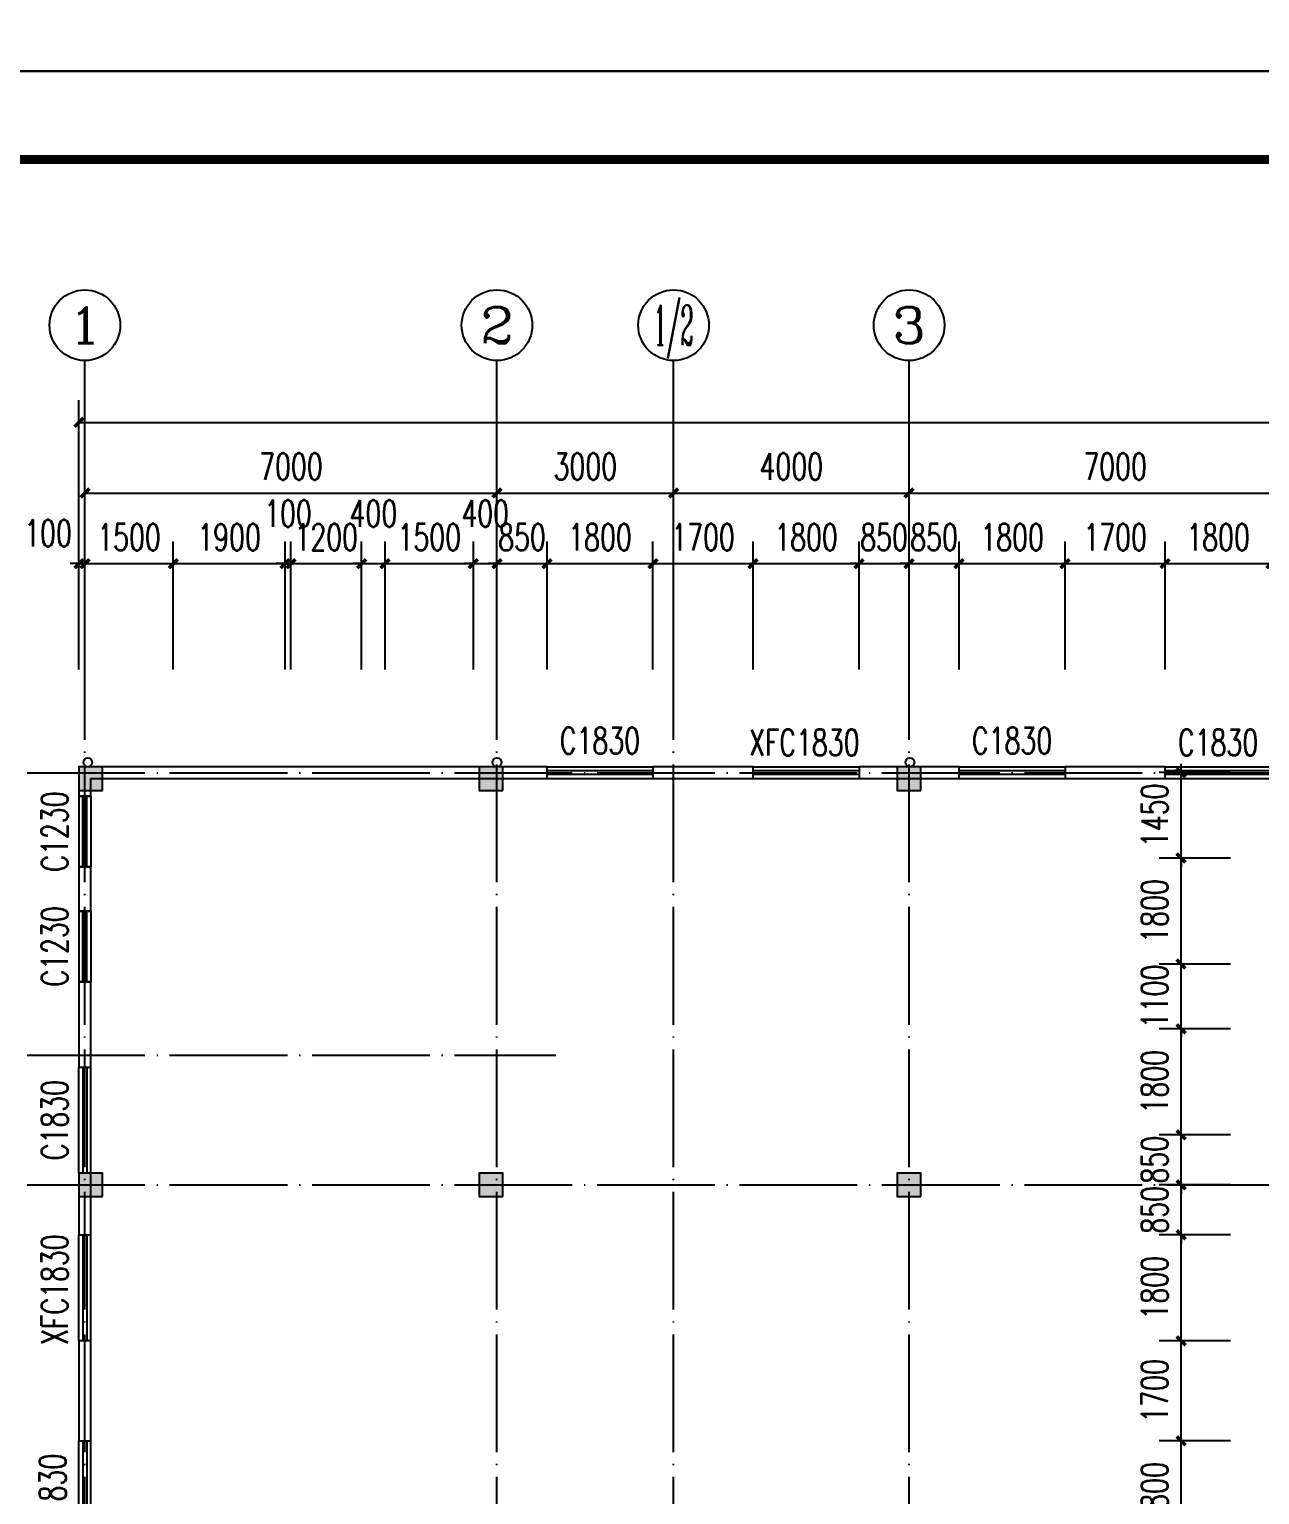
# Model space of a CAD drawing. Extents: x -4747 to 1060961, y -766984 to 396631.
# Drawn here: x 477601 to 498501, y -104692 to -79802 of the extents above; entities that cross this region are included whole.
import ezdxf
from ezdxf.enums import TextEntityAlignment as Align

# ---------------------------------------------------------------- set-up
doc = ezdxf.new("R2010")
doc.units = 0
doc.header["$LTSCALE"] = 1000
doc.header["$MEASUREMENT"] = 0
doc.linetypes.add('DOTE', pattern=[2.42, 2, -0.2, 0.02, -0.2])
doc.layers.get('0').update_dxf_attribs({"linetype": 'CONTINUOUS'})
doc.layers.get('DEFPOINTS').update_dxf_attribs({"linetype": 'CONTINUOUS'})
for name, color, linetype in [('AXIS', 3, 'CONTINUOUS'), ('AXIS_TEXT', 7, 'CONTINUOUS'), ('DOTE', 1, 'DOTE'), ('PUB_DIM', 3, 'CONTINUOUS'), ('PUB_TITLE', 4, 'CONTINUOUS'), ('WALL', 6, 'CONTINUOUS'), ('WINDOW', 4, 'CONTINUOUS'), ('WINDOW_TEXT', 7, 'CONTINUOUS'), ('柱', 2, 'CONTINUOUS'), ('雨水管', 2, 'CONTINUOUS')]:
    doc.layers.add(name, color=color, linetype=linetype)
doc.styles.add('_TCH_AXIS', font='COMPLEX', dxfattribs={"bigfont": 'GBCBIG'})
doc.styles.add('_TCH_WINDOW', font='SIMPLEX', dxfattribs={"height": 3.5, "bigfont": 'GBCBIG'})
doc.styles.add('COMPLEX', font='complex_.ttf')
doc.styles.add('DIM_FONT', font='SIMPLEX', dxfattribs={"width": 0.7, "bigfont": 'GBCBIG'})
doc.dimstyles.new('DIMN150', dxfattribs={"dimscale": 1.5, "dimtxt": 300, "dimasz": 100, "dimexe": 250, "dimexo": 300, "dimgap": 150, "dimtad": 1, "dimdec": 0, "dimzin": 0, "dimtxsty": 'DIM_FONT', "dimblk": 'ARCHTICK', "dimcen": 0.09, "dimclrt": 7, "dimazin": 3, "dimtfac": 1, "dimtdec": 0, "dimtix": 1, "dimtmove": 0, "dimatfit": 3, "dimtolj": 1, "dimtzin": 0})

# ---------------------------------------------------------------- blocks, each defined once
blk = doc.blocks.new('A$C4F142EB0')
at = {"layer": '柱'}
h = blk.add_hatch(color=256, dxfattribs=at)
h.paths.add_polyline_path([(21200, 41800), (21200, 42200), (20800, 42200), (20800, 41800)])
h.paths.add_polyline_path([(14300, 41800), (14300, 42200), (13900, 42200), (13900, 41800)])
h.paths.add_polyline_path([(7200, 41800), (7200, 42200), (6800, 42200), (6800, 41800)])
h.paths.add_polyline_path([(400, 41800), (400, 42200), (0, 42200), (0, 41800)])
h.paths.add_polyline_path([(21200, 34900), (21200, 35300), (20800, 35300), (20800, 34900)])
h.paths.add_polyline_path([(14300, 34900), (14300, 35300), (13900, 35300), (13900, 34900)])
h.paths.add_polyline_path([(7200, 34900), (7200, 35300), (6800, 35300), (6800, 34900)])
h.paths.add_polyline_path([(400, 34900), (400, 35300), (0, 35300), (0, 34900)])
h.paths.add_polyline_path([(21200, 27900), (21200, 28300), (20800, 28300), (20800, 27900)])
h.paths.add_polyline_path([(14300, 27900), (14300, 28300), (13900, 28300), (13900, 27900)])
h.paths.add_polyline_path([(7200, 27900), (7200, 28300), (6800, 28300), (6800, 27900)])
h.paths.add_polyline_path([(400, 27900), (400, 28300), (0, 28300), (0, 27900)])
h.paths.add_polyline_path([(21200, 20900), (21200, 21300), (20800, 21300), (20800, 20900)])
h.paths.add_polyline_path([(14300, 20900), (14300, 21300), (13900, 21300), (13900, 20900)])
h.paths.add_polyline_path([(7200, 20800), (7200, 21200), (6800, 21200), (6800, 20800)])
h.paths.add_polyline_path([(400, 20800), (400, 21200), (0, 21200), (0, 20800)])
h.paths.add_polyline_path([(7200, 18000), (7200, 18400), (6800, 18400), (6800, 18000)])
h.paths.add_polyline_path([(400, 18000), (400, 18400), (0, 18400), (0, 18000)])
h.paths.add_polyline_path([(21200, 13900), (21200, 14300), (20800, 14300), (20800, 13900)])
h.paths.add_polyline_path([(14300, 13900), (14300, 14300), (13900, 14300), (13900, 13900)])
h.paths.add_polyline_path([(7200, 13800), (7200, 14200), (6800, 14200), (6800, 13800)])
h.paths.add_polyline_path([(400, 13900), (400, 14300), (0, 14300), (0, 13900)])
h.paths.add_polyline_path([(35200, 6800), (35200, 7200), (34800, 7200), (34800, 6800)])
h.paths.add_polyline_path([(28300, 6800), (28300, 7200), (27900, 7200), (27900, 6800)])
h.paths.add_polyline_path([(21200, 6900), (21200, 7300), (20800, 7300), (20800, 6900)])
h.paths.add_polyline_path([(14300, 6900), (14300, 7300), (13900, 7300), (13900, 6900)])
h.paths.add_polyline_path([(7200, 6900), (7200, 7300), (6800, 7300), (6800, 6900)])
h.paths.add_polyline_path([(400, 6900), (400, 7300), (0, 7300), (0, 6900)])
h.paths.add_polyline_path([(35200, 0), (35200, 400), (34800, 400), (34800, 0)])
h.paths.add_polyline_path([(28300, 0), (28300, 400), (27900, 400), (27900, 0)])
h.paths.add_polyline_path([(21200, 0), (21200, 400), (20800, 400), (20800, 0)])
h.paths.add_polyline_path([(14300, 0), (14300, 400), (13900, 400), (13900, 0)])
h.paths.add_polyline_path([(7200, 0), (7200, 400), (6800, 400), (6800, 0)])
h.paths.add_polyline_path([(400, 0), (400, 400), (0, 400), (0, 0)])
for points in [[(400, 41800), (400, 42200), (0, 42200), (0, 41800)], [(7200, 41800), (7200, 42200), (6800, 42200), (6800, 41800)], [(14300, 41800), (14300, 42200), (13900, 42200), (13900, 41800)], [(400, 34900), (400, 35300), (0, 35300), (0, 34900)], [(7200, 34900), (7200, 35300), (6800, 35300), (6800, 34900)], [(14300, 34900), (14300, 35300), (13900, 35300), (13900, 34900)]]:
    blk.add_lwpolyline(points, close=True, dxfattribs=at)
blk = doc.blocks.new('_ARCHTICK')
at = {"color": 0, "linetype": 'BYBLOCK', "const_width": 0.4}
blk.add_lwpolyline([(-0.5, -0.5), (0.5, 0.5)], dxfattribs=at)
blk = doc.blocks.new('*D866')
at = {"layer": 'DEFPOINTS', "color": 0}
for p in [(497166, -103778), (498456, -103778), (498456, -105578)]:
    blk.add_point(p, dxfattribs=at)
at = {"layer": 'PUB_DIM', "color": 0}
for p, q in [((498006, -103778), (496791, -103778)), ((497166, -105578), (497166, -103778)), ((498006, -105578), (496791, -105578))]:
    blk.add_line(p, q, dxfattribs=at)
at = {"layer": 'PUB_DIM', "color": 0, "xscale": 150, "yscale": 150, "zscale": 150}
for p, rotation in [((497166, -103778), 90), ((497166, -105578), 270)]:
    blk.add_blockref('_ARCHTICK', p, dxfattribs=dict(at, rotation=rotation))
at = {"layer": 'PUB_DIM', "color": 7, "insert": (496716, -104678), "char_height": 450, "attachment_point": 5, "rotation": 90, "style": 'DIM_FONT'}
blk.add_mtext('\\A1;1800', dxfattribs=at)
blk = doc.blocks.new('*D867')
at = {"layer": 'DEFPOINTS', "color": 0}
for p in [(497166, -102078), (498456, -102078), (498456, -103778)]:
    blk.add_point(p, dxfattribs=at)
at = {"layer": 'PUB_DIM', "color": 0}
for p, q in [((498006, -102078), (496791, -102078)), ((497166, -103778), (497166, -102078)), ((498006, -103778), (496791, -103778))]:
    blk.add_line(p, q, dxfattribs=at)
at = {"layer": 'PUB_DIM', "color": 0, "xscale": 150, "yscale": 150, "zscale": 150}
for p, rotation in [((497166, -102078), 90), ((497166, -103778), 270)]:
    blk.add_blockref('_ARCHTICK', p, dxfattribs=dict(at, rotation=rotation))
at = {"layer": 'PUB_DIM', "color": 7, "insert": (496716, -102928), "char_height": 450, "attachment_point": 5, "rotation": 90, "style": 'DIM_FONT'}
blk.add_mtext('\\A1;1700', dxfattribs=at)
blk = doc.blocks.new('*D868')
at = {"layer": 'DEFPOINTS', "color": 0}
for p in [(497166, -100278), (498456, -100278), (498456, -102078)]:
    blk.add_point(p, dxfattribs=at)
at = {"layer": 'PUB_DIM', "color": 0}
for p, q in [((498006, -100278), (496791, -100278)), ((497166, -102078), (497166, -100278)), ((498006, -102078), (496791, -102078))]:
    blk.add_line(p, q, dxfattribs=at)
at = {"layer": 'PUB_DIM', "color": 0, "xscale": 150, "yscale": 150, "zscale": 150}
for p, rotation in [((497166, -100278), 90), ((497166, -102078), 270)]:
    blk.add_blockref('_ARCHTICK', p, dxfattribs=dict(at, rotation=rotation))
at = {"layer": 'PUB_DIM', "color": 7, "insert": (496716, -101178), "char_height": 450, "attachment_point": 5, "rotation": 90, "style": 'DIM_FONT'}
blk.add_mtext('\\A1;1800', dxfattribs=at)
blk = doc.blocks.new('*D869')
at = {"layer": 'DEFPOINTS', "color": 0}
for p in [(497166, -99428), (498456, -99428), (498456, -100278)]:
    blk.add_point(p, dxfattribs=at)
at = {"layer": 'PUB_DIM', "color": 0}
for p, q in [((497166, -99428), (497166, -99278)), ((498006, -99428), (496791, -99428)), ((497166, -100278), (497166, -99428)), ((498006, -100278), (496791, -100278)), ((497166, -100278), (497166, -100428))]:
    blk.add_line(p, q, dxfattribs=at)
at = {"layer": 'PUB_DIM', "color": 0, "xscale": 150, "yscale": 150, "zscale": 150}
for p, rotation in [((497166, -99428), 270), ((497166, -100278), 90)]:
    blk.add_blockref('_ARCHTICK', p, dxfattribs=dict(at, rotation=rotation))
at = {"layer": 'PUB_DIM', "color": 7, "insert": (496716, -99853), "char_height": 450, "attachment_point": 5, "rotation": 90, "style": 'DIM_FONT'}
blk.add_mtext('\\A1;850', dxfattribs=at)
blk = doc.blocks.new('*D870')
at = {"layer": 'DEFPOINTS', "color": 0}
for p in [(497166, -98578), (498456, -98578), (498456, -99428)]:
    blk.add_point(p, dxfattribs=at)
at = {"layer": 'PUB_DIM', "color": 0}
for p, q in [((497166, -98578), (497166, -98428)), ((498006, -98578), (496791, -98578)), ((497166, -99428), (497166, -98578)), ((498006, -99428), (496791, -99428)), ((497166, -99428), (497166, -99578))]:
    blk.add_line(p, q, dxfattribs=at)
at = {"layer": 'PUB_DIM', "color": 0, "xscale": 150, "yscale": 150, "zscale": 150}
for p, rotation in [((497166, -98578), 270), ((497166, -99428), 90)]:
    blk.add_blockref('_ARCHTICK', p, dxfattribs=dict(at, rotation=rotation))
at = {"layer": 'PUB_DIM', "color": 7, "insert": (496716, -99003), "char_height": 450, "attachment_point": 5, "rotation": 90, "style": 'DIM_FONT'}
blk.add_mtext('\\A1;850', dxfattribs=at)
blk = doc.blocks.new('*D871')
at = {"layer": 'DEFPOINTS', "color": 0}
for p in [(497166, -96778), (498456, -96778), (498456, -98578)]:
    blk.add_point(p, dxfattribs=at)
at = {"layer": 'PUB_DIM', "color": 0}
for p, q in [((498006, -96778), (496791, -96778)), ((497166, -98578), (497166, -96778)), ((498006, -98578), (496791, -98578))]:
    blk.add_line(p, q, dxfattribs=at)
at = {"layer": 'PUB_DIM', "color": 0, "xscale": 150, "yscale": 150, "zscale": 150}
for p, rotation in [((497166, -96778), 90), ((497166, -98578), 270)]:
    blk.add_blockref('_ARCHTICK', p, dxfattribs=dict(at, rotation=rotation))
at = {"layer": 'PUB_DIM', "color": 7, "insert": (496716, -97678), "char_height": 450, "attachment_point": 5, "rotation": 90, "style": 'DIM_FONT'}
blk.add_mtext('\\A1;1800', dxfattribs=at)
blk = doc.blocks.new('*D872')
at = {"layer": 'DEFPOINTS', "color": 0}
for p in [(497166, -95678), (498456, -95678), (498456, -96778)]:
    blk.add_point(p, dxfattribs=at)
at = {"layer": 'PUB_DIM', "color": 0}
for p, q in [((497166, -95678), (497166, -95528)), ((498006, -95678), (496791, -95678)), ((497166, -96778), (497166, -95678)), ((498006, -96778), (496791, -96778)), ((497166, -96778), (497166, -96928))]:
    blk.add_line(p, q, dxfattribs=at)
at = {"layer": 'PUB_DIM', "color": 0, "xscale": 150, "yscale": 150, "zscale": 150}
for p, rotation in [((497166, -95678), 270), ((497166, -96778), 90)]:
    blk.add_blockref('_ARCHTICK', p, dxfattribs=dict(at, rotation=rotation))
at = {"layer": 'PUB_DIM', "color": 7, "insert": (496716, -96228), "char_height": 450, "attachment_point": 5, "rotation": 90, "style": 'DIM_FONT'}
blk.add_mtext('\\A1;1100', dxfattribs=at)
blk = doc.blocks.new('*D873')
at = {"layer": 'DEFPOINTS', "color": 0}
for p in [(497166, -93878), (498456, -93878), (498456, -95678)]:
    blk.add_point(p, dxfattribs=at)
at = {"layer": 'PUB_DIM', "color": 0}
for p, q in [((498006, -93878), (496791, -93878)), ((497166, -95678), (497166, -93878)), ((498006, -95678), (496791, -95678))]:
    blk.add_line(p, q, dxfattribs=at)
at = {"layer": 'PUB_DIM', "color": 0, "xscale": 150, "yscale": 150, "zscale": 150}
for p, rotation in [((497166, -93878), 90), ((497166, -95678), 270)]:
    blk.add_blockref('_ARCHTICK', p, dxfattribs=dict(at, rotation=rotation))
at = {"layer": 'PUB_DIM', "color": 7, "insert": (496716, -94778), "char_height": 450, "attachment_point": 5, "rotation": 90, "style": 'DIM_FONT'}
blk.add_mtext('\\A1;1800', dxfattribs=at)
blk = doc.blocks.new('*D874')
at = {"layer": 'DEFPOINTS', "color": 0}
for p in [(497166, -92428), (498456, -92428), (498456, -93878)]:
    blk.add_point(p, dxfattribs=at)
at = {"layer": 'PUB_DIM', "color": 0}
for p, q in [((497166, -92428), (497166, -92278)), ((498006, -92428), (496791, -92428)), ((497166, -93878), (497166, -92428)), ((498006, -93878), (496791, -93878)), ((497166, -93878), (497166, -94028))]:
    blk.add_line(p, q, dxfattribs=at)
at = {"layer": 'PUB_DIM', "color": 0, "xscale": 150, "yscale": 150, "zscale": 150}
for p, rotation in [((497166, -92428), 270), ((497166, -93878), 90)]:
    blk.add_blockref('_ARCHTICK', p, dxfattribs=dict(at, rotation=rotation))
at = {"layer": 'PUB_DIM', "color": 7, "insert": (496716, -93153), "char_height": 450, "attachment_point": 5, "rotation": 90, "style": 'DIM_FONT'}
blk.add_mtext('\\A1;1450', dxfattribs=at)
blk = doc.blocks.new('*D983')
at = {"layer": 'DEFPOINTS', "color": 0}
for p in [(478545, -88878), (478445, -91128), (478545, -91128)]:
    blk.add_point(p, dxfattribs=at)
at = {"layer": 'PUB_DIM', "color": 0}
for p, q in [((478445, -90678), (478445, -88503)), ((478545, -90678), (478545, -88503)), ((478445, -88878), (478295, -88878)), ((478445, -88878), (478545, -88878)), ((478545, -88878), (478695, -88878))]:
    blk.add_line(p, q, dxfattribs=at)
at = {"layer": 'PUB_DIM', "color": 0, "xscale": 150, "yscale": 150, "zscale": 150}
blk.add_blockref('_ARCHTICK', (478445, -88878), dxfattribs=at)
at = {"layer": 'PUB_DIM', "color": 0, "xscale": 150, "yscale": 150, "zscale": 150, "rotation": 180}
blk.add_blockref('_ARCHTICK', (478545, -88878), dxfattribs=at)
at = {"layer": 'PUB_DIM', "color": 7, "insert": (477920, -88361), "char_height": 450, "attachment_point": 5, "style": 'DIM_FONT'}
blk.add_mtext('\\A1;100', dxfattribs=at)
blk = doc.blocks.new('*D984')
at = {"layer": 'DEFPOINTS', "color": 0}
for p in [(480045, -88878), (478545, -91128), (480045, -91128)]:
    blk.add_point(p, dxfattribs=at)
at = {"layer": 'PUB_DIM', "color": 0}
for p, q in [((478545, -90678), (478545, -88503)), ((480045, -90678), (480045, -88503)), ((478545, -88878), (478395, -88878)), ((478545, -88878), (480045, -88878)), ((480045, -88878), (480195, -88878))]:
    blk.add_line(p, q, dxfattribs=at)
at = {"layer": 'PUB_DIM', "color": 0, "xscale": 150, "yscale": 150, "zscale": 150}
blk.add_blockref('_ARCHTICK', (478545, -88878), dxfattribs=at)
at = {"layer": 'PUB_DIM', "color": 0, "xscale": 150, "yscale": 150, "zscale": 150, "rotation": 180}
blk.add_blockref('_ARCHTICK', (480045, -88878), dxfattribs=at)
at = {"layer": 'PUB_DIM', "color": 7, "insert": (479295, -88428), "char_height": 450, "attachment_point": 5, "style": 'DIM_FONT'}
blk.add_mtext('\\A1;1500', dxfattribs=at)
blk = doc.blocks.new('*D985')
at = {"layer": 'DEFPOINTS', "color": 0}
for p in [(481945, -88878), (480045, -91128), (481945, -91128)]:
    blk.add_point(p, dxfattribs=at)
at = {"layer": 'PUB_DIM', "color": 0}
for p, q in [((480045, -90678), (480045, -88503)), ((481945, -90678), (481945, -88503)), ((480045, -88878), (481945, -88878))]:
    blk.add_line(p, q, dxfattribs=at)
at = {"layer": 'PUB_DIM', "color": 0, "xscale": 150, "yscale": 150, "zscale": 150, "rotation": 180}
blk.add_blockref('_ARCHTICK', (480045, -88878), dxfattribs=at)
at = {"layer": 'PUB_DIM', "color": 0, "xscale": 150, "yscale": 150, "zscale": 150}
blk.add_blockref('_ARCHTICK', (481945, -88878), dxfattribs=at)
at = {"layer": 'PUB_DIM', "color": 7, "insert": (480995, -88428), "char_height": 450, "attachment_point": 5, "style": 'DIM_FONT'}
blk.add_mtext('\\A1;1900', dxfattribs=at)
blk = doc.blocks.new('*D986')
at = {"layer": 'DEFPOINTS', "color": 0}
for p in [(482045, -88878), (481945, -91128), (482045, -91128)]:
    blk.add_point(p, dxfattribs=at)
at = {"layer": 'PUB_DIM', "color": 0}
for p, q in [((481945, -90678), (481945, -88503)), ((482045, -90678), (482045, -88503)), ((481945, -88878), (481795, -88878)), ((481945, -88878), (482045, -88878)), ((482045, -88878), (482195, -88878))]:
    blk.add_line(p, q, dxfattribs=at)
at = {"layer": 'PUB_DIM', "color": 0, "xscale": 150, "yscale": 150, "zscale": 150}
blk.add_blockref('_ARCHTICK', (481945, -88878), dxfattribs=at)
at = {"layer": 'PUB_DIM', "color": 0, "xscale": 150, "yscale": 150, "zscale": 150, "rotation": 180}
blk.add_blockref('_ARCHTICK', (482045, -88878), dxfattribs=at)
at = {"layer": 'PUB_DIM', "color": 7, "insert": (481995, -88027), "char_height": 450, "attachment_point": 5, "style": 'DIM_FONT'}
blk.add_mtext('\\A1;100', dxfattribs=at)
blk = doc.blocks.new('*D987')
at = {"layer": 'DEFPOINTS', "color": 0}
for p in [(483245, -88878), (482045, -91128), (483245, -91128)]:
    blk.add_point(p, dxfattribs=at)
at = {"layer": 'PUB_DIM', "color": 0}
for p, q in [((482045, -90678), (482045, -88503)), ((483245, -90678), (483245, -88503)), ((482045, -88878), (481895, -88878)), ((482045, -88878), (483245, -88878)), ((483245, -88878), (483395, -88878))]:
    blk.add_line(p, q, dxfattribs=at)
at = {"layer": 'PUB_DIM', "color": 0, "xscale": 150, "yscale": 150, "zscale": 150}
blk.add_blockref('_ARCHTICK', (482045, -88878), dxfattribs=at)
at = {"layer": 'PUB_DIM', "color": 0, "xscale": 150, "yscale": 150, "zscale": 150, "rotation": 180}
blk.add_blockref('_ARCHTICK', (483245, -88878), dxfattribs=at)
at = {"layer": 'PUB_DIM', "color": 7, "insert": (482645, -88428), "char_height": 450, "attachment_point": 5, "style": 'DIM_FONT'}
blk.add_mtext('\\A1;1200', dxfattribs=at)
blk = doc.blocks.new('*D988')
at = {"layer": 'DEFPOINTS', "color": 0}
for p in [(483645, -88878), (483245, -91128), (483645, -91128)]:
    blk.add_point(p, dxfattribs=at)
at = {"layer": 'PUB_DIM', "color": 0}
for p, q in [((483245, -90678), (483245, -88503)), ((483645, -90678), (483645, -88503)), ((483245, -88878), (483095, -88878)), ((483245, -88878), (483645, -88878)), ((483645, -88878), (483795, -88878))]:
    blk.add_line(p, q, dxfattribs=at)
at = {"layer": 'PUB_DIM', "color": 0, "xscale": 150, "yscale": 150, "zscale": 150}
blk.add_blockref('_ARCHTICK', (483245, -88878), dxfattribs=at)
at = {"layer": 'PUB_DIM', "color": 0, "xscale": 150, "yscale": 150, "zscale": 150, "rotation": 180}
blk.add_blockref('_ARCHTICK', (483645, -88878), dxfattribs=at)
at = {"layer": 'PUB_DIM', "color": 7, "insert": (483445, -88027), "char_height": 450, "attachment_point": 5, "style": 'DIM_FONT'}
blk.add_mtext('\\A1;400', dxfattribs=at)
blk = doc.blocks.new('*D989')
at = {"layer": 'DEFPOINTS', "color": 0}
for p in [(485145, -88878), (483645, -91128), (485145, -91128)]:
    blk.add_point(p, dxfattribs=at)
at = {"layer": 'PUB_DIM', "color": 0}
for p, q in [((483645, -90678), (483645, -88503)), ((485145, -90678), (485145, -88503)), ((483645, -88878), (485145, -88878))]:
    blk.add_line(p, q, dxfattribs=at)
at = {"layer": 'PUB_DIM', "color": 0, "xscale": 150, "yscale": 150, "zscale": 150, "rotation": 180}
blk.add_blockref('_ARCHTICK', (483645, -88878), dxfattribs=at)
at = {"layer": 'PUB_DIM', "color": 0, "xscale": 150, "yscale": 150, "zscale": 150}
blk.add_blockref('_ARCHTICK', (485145, -88878), dxfattribs=at)
at = {"layer": 'PUB_DIM', "color": 7, "insert": (484395, -88428), "char_height": 450, "attachment_point": 5, "style": 'DIM_FONT'}
blk.add_mtext('\\A1;1500', dxfattribs=at)
blk = doc.blocks.new('*D990')
at = {"layer": 'DEFPOINTS', "color": 0}
for p in [(485545, -88878), (485145, -91128), (485545, -91128)]:
    blk.add_point(p, dxfattribs=at)
at = {"layer": 'PUB_DIM', "color": 0}
for p, q in [((485145, -90678), (485145, -88503)), ((485545, -90678), (485545, -88503)), ((485145, -88878), (484995, -88878)), ((485145, -88878), (485545, -88878)), ((485545, -88878), (485695, -88878))]:
    blk.add_line(p, q, dxfattribs=at)
at = {"layer": 'PUB_DIM', "color": 0, "xscale": 150, "yscale": 150, "zscale": 150}
blk.add_blockref('_ARCHTICK', (485145, -88878), dxfattribs=at)
at = {"layer": 'PUB_DIM', "color": 0, "xscale": 150, "yscale": 150, "zscale": 150, "rotation": 180}
blk.add_blockref('_ARCHTICK', (485545, -88878), dxfattribs=at)
at = {"layer": 'PUB_DIM', "color": 7, "insert": (485345, -88027), "char_height": 450, "attachment_point": 5, "style": 'DIM_FONT'}
blk.add_mtext('\\A1;400', dxfattribs=at)
blk = doc.blocks.new('*D991')
at = {"layer": 'DEFPOINTS', "color": 0}
for p in [(486395, -88878), (485545, -91128), (486395, -91128)]:
    blk.add_point(p, dxfattribs=at)
at = {"layer": 'PUB_DIM', "color": 0}
for p, q in [((485545, -90678), (485545, -88503)), ((486395, -90678), (486395, -88503)), ((485545, -88878), (485395, -88878)), ((485545, -88878), (486395, -88878)), ((486395, -88878), (486545, -88878))]:
    blk.add_line(p, q, dxfattribs=at)
at = {"layer": 'PUB_DIM', "color": 0, "xscale": 150, "yscale": 150, "zscale": 150}
blk.add_blockref('_ARCHTICK', (485545, -88878), dxfattribs=at)
at = {"layer": 'PUB_DIM', "color": 0, "xscale": 150, "yscale": 150, "zscale": 150, "rotation": 180}
blk.add_blockref('_ARCHTICK', (486395, -88878), dxfattribs=at)
at = {"layer": 'PUB_DIM', "color": 7, "insert": (485970, -88428), "char_height": 450, "attachment_point": 5, "style": 'DIM_FONT'}
blk.add_mtext('\\A1;850', dxfattribs=at)
blk = doc.blocks.new('*D992')
at = {"layer": 'DEFPOINTS', "color": 0}
for p in [(488195, -88878), (486395, -91128), (488195, -91128)]:
    blk.add_point(p, dxfattribs=at)
at = {"layer": 'PUB_DIM', "color": 0}
for p, q in [((486395, -90678), (486395, -88503)), ((488195, -90678), (488195, -88503)), ((486395, -88878), (488195, -88878))]:
    blk.add_line(p, q, dxfattribs=at)
at = {"layer": 'PUB_DIM', "color": 0, "xscale": 150, "yscale": 150, "zscale": 150, "rotation": 180}
blk.add_blockref('_ARCHTICK', (486395, -88878), dxfattribs=at)
at = {"layer": 'PUB_DIM', "color": 0, "xscale": 150, "yscale": 150, "zscale": 150}
blk.add_blockref('_ARCHTICK', (488195, -88878), dxfattribs=at)
at = {"layer": 'PUB_DIM', "color": 7, "insert": (487295, -88428), "char_height": 450, "attachment_point": 5, "style": 'DIM_FONT'}
blk.add_mtext('\\A1;1800', dxfattribs=at)
blk = doc.blocks.new('*D993')
at = {"layer": 'DEFPOINTS', "color": 0}
for p in [(489895, -88878), (488195, -91128), (489895, -91128)]:
    blk.add_point(p, dxfattribs=at)
at = {"layer": 'PUB_DIM', "color": 0}
for p, q in [((488195, -90678), (488195, -88503)), ((489895, -90678), (489895, -88503)), ((488195, -88878), (489895, -88878))]:
    blk.add_line(p, q, dxfattribs=at)
at = {"layer": 'PUB_DIM', "color": 0, "xscale": 150, "yscale": 150, "zscale": 150, "rotation": 180}
blk.add_blockref('_ARCHTICK', (488195, -88878), dxfattribs=at)
at = {"layer": 'PUB_DIM', "color": 0, "xscale": 150, "yscale": 150, "zscale": 150}
blk.add_blockref('_ARCHTICK', (489895, -88878), dxfattribs=at)
at = {"layer": 'PUB_DIM', "color": 7, "insert": (489045, -88428), "char_height": 450, "attachment_point": 5, "style": 'DIM_FONT'}
blk.add_mtext('\\A1;1700', dxfattribs=at)
blk = doc.blocks.new('*D994')
at = {"layer": 'DEFPOINTS', "color": 0}
for p in [(491695, -88878), (489895, -91128), (491695, -91128)]:
    blk.add_point(p, dxfattribs=at)
at = {"layer": 'PUB_DIM', "color": 0}
for p, q in [((489895, -90678), (489895, -88503)), ((491695, -90678), (491695, -88503)), ((489895, -88878), (491695, -88878))]:
    blk.add_line(p, q, dxfattribs=at)
at = {"layer": 'PUB_DIM', "color": 0, "xscale": 150, "yscale": 150, "zscale": 150, "rotation": 180}
blk.add_blockref('_ARCHTICK', (489895, -88878), dxfattribs=at)
at = {"layer": 'PUB_DIM', "color": 0, "xscale": 150, "yscale": 150, "zscale": 150}
blk.add_blockref('_ARCHTICK', (491695, -88878), dxfattribs=at)
at = {"layer": 'PUB_DIM', "color": 7, "insert": (490795, -88428), "char_height": 450, "attachment_point": 5, "style": 'DIM_FONT'}
blk.add_mtext('\\A1;1800', dxfattribs=at)
blk = doc.blocks.new('*D995')
at = {"layer": 'DEFPOINTS', "color": 0}
for p in [(492545, -88878), (491695, -91128), (492545, -91128)]:
    blk.add_point(p, dxfattribs=at)
at = {"layer": 'PUB_DIM', "color": 0}
for p, q in [((491695, -90678), (491695, -88503)), ((492545, -90678), (492545, -88503)), ((491695, -88878), (491545, -88878)), ((491695, -88878), (492545, -88878)), ((492545, -88878), (492695, -88878))]:
    blk.add_line(p, q, dxfattribs=at)
at = {"layer": 'PUB_DIM', "color": 0, "xscale": 150, "yscale": 150, "zscale": 150}
blk.add_blockref('_ARCHTICK', (491695, -88878), dxfattribs=at)
at = {"layer": 'PUB_DIM', "color": 0, "xscale": 150, "yscale": 150, "zscale": 150, "rotation": 180}
blk.add_blockref('_ARCHTICK', (492545, -88878), dxfattribs=at)
at = {"layer": 'PUB_DIM', "color": 7, "insert": (492120, -88428), "char_height": 450, "attachment_point": 5, "style": 'DIM_FONT'}
blk.add_mtext('\\A1;850', dxfattribs=at)
blk = doc.blocks.new('*D996')
at = {"layer": 'DEFPOINTS', "color": 0}
for p in [(493395, -88878), (492545, -91128), (493395, -91128)]:
    blk.add_point(p, dxfattribs=at)
at = {"layer": 'PUB_DIM', "color": 0}
for p, q in [((492545, -90678), (492545, -88503)), ((493395, -90678), (493395, -88503)), ((492545, -88878), (492395, -88878)), ((492545, -88878), (493395, -88878)), ((493395, -88878), (493545, -88878))]:
    blk.add_line(p, q, dxfattribs=at)
at = {"layer": 'PUB_DIM', "color": 0, "xscale": 150, "yscale": 150, "zscale": 150}
blk.add_blockref('_ARCHTICK', (492545, -88878), dxfattribs=at)
at = {"layer": 'PUB_DIM', "color": 0, "xscale": 150, "yscale": 150, "zscale": 150, "rotation": 180}
blk.add_blockref('_ARCHTICK', (493395, -88878), dxfattribs=at)
at = {"layer": 'PUB_DIM', "color": 7, "insert": (492970, -88428), "char_height": 450, "attachment_point": 5, "style": 'DIM_FONT'}
blk.add_mtext('\\A1;850', dxfattribs=at)
blk = doc.blocks.new('*D997')
at = {"layer": 'DEFPOINTS', "color": 0}
for p in [(495195, -88878), (493395, -91128), (495195, -91128)]:
    blk.add_point(p, dxfattribs=at)
at = {"layer": 'PUB_DIM', "color": 0}
for p, q in [((493395, -90678), (493395, -88503)), ((495195, -90678), (495195, -88503)), ((493395, -88878), (495195, -88878))]:
    blk.add_line(p, q, dxfattribs=at)
at = {"layer": 'PUB_DIM', "color": 0, "xscale": 150, "yscale": 150, "zscale": 150, "rotation": 180}
blk.add_blockref('_ARCHTICK', (493395, -88878), dxfattribs=at)
at = {"layer": 'PUB_DIM', "color": 0, "xscale": 150, "yscale": 150, "zscale": 150}
blk.add_blockref('_ARCHTICK', (495195, -88878), dxfattribs=at)
at = {"layer": 'PUB_DIM', "color": 7, "insert": (494295, -88428), "char_height": 450, "attachment_point": 5, "style": 'DIM_FONT'}
blk.add_mtext('\\A1;1800', dxfattribs=at)
blk = doc.blocks.new('*D998')
at = {"layer": 'DEFPOINTS', "color": 0}
for p in [(496895, -88878), (495195, -91128), (496895, -91128)]:
    blk.add_point(p, dxfattribs=at)
at = {"layer": 'PUB_DIM', "color": 0}
for p, q in [((495195, -90678), (495195, -88503)), ((496895, -90678), (496895, -88503)), ((495195, -88878), (496895, -88878))]:
    blk.add_line(p, q, dxfattribs=at)
at = {"layer": 'PUB_DIM', "color": 0, "xscale": 150, "yscale": 150, "zscale": 150, "rotation": 180}
blk.add_blockref('_ARCHTICK', (495195, -88878), dxfattribs=at)
at = {"layer": 'PUB_DIM', "color": 0, "xscale": 150, "yscale": 150, "zscale": 150}
blk.add_blockref('_ARCHTICK', (496895, -88878), dxfattribs=at)
at = {"layer": 'PUB_DIM', "color": 7, "insert": (496045, -88428), "char_height": 450, "attachment_point": 5, "style": 'DIM_FONT'}
blk.add_mtext('\\A1;1700', dxfattribs=at)
blk = doc.blocks.new('*D999')
at = {"layer": 'DEFPOINTS', "color": 0}
for p in [(498695, -88878), (496895, -91128), (498695, -91128)]:
    blk.add_point(p, dxfattribs=at)
at = {"layer": 'PUB_DIM', "color": 0}
for p, q in [((496895, -90678), (496895, -88503)), ((498695, -90678), (498695, -88503)), ((496895, -88878), (498695, -88878))]:
    blk.add_line(p, q, dxfattribs=at)
at = {"layer": 'PUB_DIM', "color": 0, "xscale": 150, "yscale": 150, "zscale": 150, "rotation": 180}
blk.add_blockref('_ARCHTICK', (496895, -88878), dxfattribs=at)
at = {"layer": 'PUB_DIM', "color": 0, "xscale": 150, "yscale": 150, "zscale": 150}
blk.add_blockref('_ARCHTICK', (498695, -88878), dxfattribs=at)
at = {"layer": 'PUB_DIM', "color": 7, "insert": (497795, -88428), "char_height": 450, "attachment_point": 5, "style": 'DIM_FONT'}
blk.add_mtext('\\A1;1800', dxfattribs=at)
blk = doc.blocks.new('*D1057')
at = {"layer": 'AXIS', "color": 0}
for p, q in [((478545, -90978), (478545, -87303)), ((485545, -90978), (485545, -87303)), ((478545, -87678), (485545, -87678))]:
    blk.add_line(p, q, dxfattribs=at)
at = {"layer": 'DEFPOINTS', "color": 0}
for p in [(485545, -87678), (478545, -91428), (485545, -91428)]:
    blk.add_point(p, dxfattribs=at)
at = {"layer": 'AXIS', "color": 0, "xscale": 150, "yscale": 150, "zscale": 150, "rotation": 180}
blk.add_blockref('_ARCHTICK', (478545, -87678), dxfattribs=at)
at = {"layer": 'AXIS', "color": 0, "xscale": 150, "yscale": 150, "zscale": 150}
blk.add_blockref('_ARCHTICK', (485545, -87678), dxfattribs=at)
at = {"layer": 'AXIS', "color": 7, "insert": (482045, -87228), "char_height": 450, "attachment_point": 5, "style": 'DIM_FONT'}
blk.add_mtext('\\A1;7000', dxfattribs=at)
blk = doc.blocks.new('*D1058')
at = {"layer": 'AXIS', "color": 0}
for p, q in [((485545, -90978), (485545, -87303)), ((488545, -90978), (488545, -87303)), ((485545, -87678), (488545, -87678))]:
    blk.add_line(p, q, dxfattribs=at)
at = {"layer": 'DEFPOINTS', "color": 0}
for p in [(488545, -87678), (485545, -91428), (488545, -91428)]:
    blk.add_point(p, dxfattribs=at)
at = {"layer": 'AXIS', "color": 0, "xscale": 150, "yscale": 150, "zscale": 150, "rotation": 180}
blk.add_blockref('_ARCHTICK', (485545, -87678), dxfattribs=at)
at = {"layer": 'AXIS', "color": 0, "xscale": 150, "yscale": 150, "zscale": 150}
blk.add_blockref('_ARCHTICK', (488545, -87678), dxfattribs=at)
at = {"layer": 'AXIS', "color": 7, "insert": (487045, -87228), "char_height": 450, "attachment_point": 5, "style": 'DIM_FONT'}
blk.add_mtext('\\A1;3000', dxfattribs=at)
blk = doc.blocks.new('*D1059')
at = {"layer": 'AXIS', "color": 0}
for p, q in [((488545, -90978), (488545, -87303)), ((492545, -90978), (492545, -87303)), ((488545, -87678), (492545, -87678))]:
    blk.add_line(p, q, dxfattribs=at)
at = {"layer": 'DEFPOINTS', "color": 0}
for p in [(492545, -87678), (488545, -91428), (492545, -91428)]:
    blk.add_point(p, dxfattribs=at)
at = {"layer": 'AXIS', "color": 0, "xscale": 150, "yscale": 150, "zscale": 150, "rotation": 180}
blk.add_blockref('_ARCHTICK', (488545, -87678), dxfattribs=at)
at = {"layer": 'AXIS', "color": 0, "xscale": 150, "yscale": 150, "zscale": 150}
blk.add_blockref('_ARCHTICK', (492545, -87678), dxfattribs=at)
at = {"layer": 'AXIS', "color": 7, "insert": (490545, -87228), "char_height": 450, "attachment_point": 5, "style": 'DIM_FONT'}
blk.add_mtext('\\A1;4000', dxfattribs=at)
blk = doc.blocks.new('*D1060')
at = {"layer": 'AXIS', "color": 0}
for p, q in [((492545, -90978), (492545, -87303)), ((499545, -90978), (499545, -87303)), ((492545, -87678), (499545, -87678))]:
    blk.add_line(p, q, dxfattribs=at)
at = {"layer": 'DEFPOINTS', "color": 0}
for p in [(499545, -87678), (492545, -91428), (499545, -91428)]:
    blk.add_point(p, dxfattribs=at)
at = {"layer": 'AXIS', "color": 0, "xscale": 150, "yscale": 150, "zscale": 150, "rotation": 180}
blk.add_blockref('_ARCHTICK', (492545, -87678), dxfattribs=at)
at = {"layer": 'AXIS', "color": 0, "xscale": 150, "yscale": 150, "zscale": 150}
blk.add_blockref('_ARCHTICK', (499545, -87678), dxfattribs=at)
at = {"layer": 'AXIS', "color": 7, "insert": (496045, -87228), "char_height": 450, "attachment_point": 5, "style": 'DIM_FONT'}
blk.add_mtext('\\A1;7000', dxfattribs=at)
blk = doc.blocks.new('*D1074')
at = {"layer": 'AXIS', "color": 0}
for p, q in [((478445, -90678), (478445, -86103)), ((578945, -90678), (578945, -86103)), ((478445, -86478), (578945, -86478))]:
    blk.add_line(p, q, dxfattribs=at)
at = {"layer": 'DEFPOINTS', "color": 0}
for p in [(578945, -86478), (478445, -91128), (578945, -91128)]:
    blk.add_point(p, dxfattribs=at)
at = {"layer": 'AXIS', "color": 0, "xscale": 150, "yscale": 150, "zscale": 150, "rotation": 180}
blk.add_blockref('_ARCHTICK', (478445, -86478), dxfattribs=at)
at = {"layer": 'AXIS', "color": 0, "xscale": 150, "yscale": 150, "zscale": 150}
blk.add_blockref('_ARCHTICK', (578945, -86478), dxfattribs=at)
at = {"layer": 'AXIS', "color": 7, "insert": (528695, -86028), "char_height": 450, "attachment_point": 5, "style": 'DIM_FONT'}
blk.add_mtext('\\A1;100500', dxfattribs=at)
blk = doc.blocks.new('$WINLIB2D$00000001')
at = {"color": 0}
for points in [[(-0.5, 0.5), (-0.5, -0.5)], [(-0.5, 0.5), (0.5, 0.5)], [(0.5, -0.5), (0.5, 0.5)], [(0.5, 0.167), (-0.5, 0.167)], [(0.5, -0.167), (-0.5, -0.167)], [(-0.5, -0.5), (0.5, -0.5)]]:
    blk.add_lwpolyline(points, dxfattribs=at)
blk = doc.blocks.new('_AXISO')
blk.add_circle((0, 0), 0.5)
at = {"layer": 'AXIS_TEXT', "style": 'COMPLEX', "width": 1.041667}
blk.add_attdef('A', text='', height=0.56, dxfattribs=at).set_placement((-0.25, -0.28), (0.25, -0.28), align=Align.FIT)

msp = doc.modelspace()

# ---------------------------------------------------------------- linework, layer by layer
at = {"layer": 'AXIS'}
for p, q in [((478544.9, -91428.4), (478544.9, -85428.4)), ((485544.9, -91428.4), (485544.9, -85428.4)), ((488544.9, -91428.4), (488544.9, -85428.4)), ((492544.9, -91428.4), (492544.9, -85428.4))]:
    msp.add_line(p, q, dxfattribs=at)
at = {"layer": 'DOTE'}
for p, q in [((478544.9, -135428.4), (478544.9, -91428.4)), ((485544.9, -135428.4), (485544.9, -91428.4)), ((488544.9, -135428.4), (488544.9, -91428.4)), ((492544.9, -135428.4), (492544.9, -91428.4)), ((475144.9, -92428.4), (579844.9, -92428.4)), ((475144.9, -97228.4), (486544.9, -97228.4)), ((475144.9, -99428.4), (579844.9, -99428.4))]:
    msp.add_line(p, q, dxfattribs=at)
at = {"layer": 'PUB_TITLE'}
for points in [[(421920.8, -80514.3), (600270.8, -80514.3), (600270.8, 45635.7), (421920.8, 45635.7)], [(421920.8, -206664.3), (600270.8, -206664.3), (600270.8, -80514.3), (421920.8, -80514.3)]]:
    msp.add_lwpolyline(points, close=True, dxfattribs=at)
at = {"layer": 'PUB_TITLE', "const_width": 150}
msp.add_lwpolyline([(425670.8, -205164.3), (598770.8, -205164.3), (598770.8, -82014.3), (425670.8, -82014.3)], close=True, dxfattribs=at)
at = {"layer": 'WALL'}
for p, q in [((486394.9, -92328.4), (478444.9, -92328.4)), ((478444.9, -92328.4), (478444.9, -92828.4)), ((486394.9, -92528.4), (486394.9, -92328.4)), ((489894.9, -92328.4), (488194.9, -92328.4)), ((488194.9, -92328.4), (488194.9, -92528.4)), ((489894.9, -92528.4), (489894.9, -92328.4)), ((493394.9, -92328.4), (491694.9, -92328.4)), ((491694.9, -92328.4), (491694.9, -92528.4)), ((493394.9, -92528.4), (493394.9, -92328.4)), ((496894.9, -92328.4), (495194.9, -92328.4)), ((495194.9, -92328.4), (495194.9, -92528.4)), ((496894.9, -92528.4), (496894.9, -92328.4)), ((478644.9, -92528.4), (486394.9, -92528.4)), ((478644.9, -92828.4), (478644.9, -92528.4)), ((488194.9, -92528.4), (489894.9, -92528.4)), ((491694.9, -92528.4), (493394.9, -92528.4)), ((495194.9, -92528.4), (496894.9, -92528.4)), ((478444.9, -92828.4), (478644.9, -92828.4)), ((478644.9, -94028.4), (478444.9, -94028.4)), ((478444.9, -94028.4), (478444.9, -94778.4)), ((478644.9, -94778.4), (478644.9, -94028.4)), ((478444.9, -94778.4), (478644.9, -94778.4)), ((478644.9, -95978.4), (478444.9, -95978.4)), ((478444.9, -95978.4), (478444.9, -97428.4)), ((478644.9, -97428.4), (478644.9, -95978.4)), ((478444.9, -97428.4), (478644.9, -97428.4)), ((478644.9, -99228.4), (478444.9, -99228.4)), ((478444.9, -99228.4), (478444.9, -100278.4)), ((478644.9, -100278.4), (478644.9, -99228.4)), ((478444.9, -100278.4), (478644.9, -100278.4)), ((478644.9, -102078.4), (478444.9, -102078.4)), ((478444.9, -102078.4), (478444.9, -103778.4)), ((478644.9, -103778.4), (478644.9, -102078.4)), ((478444.9, -103778.4), (478644.9, -103778.4))]:
    msp.add_line(p, q, dxfattribs=at)
at = {"layer": '雨水管'}
for centre in [(478594.9, -92253.4), (485544.9, -92253.4), (492559.5, -92253.4)]:
    msp.add_circle(centre, 75, dxfattribs=at)

# ---------------------------------------------------------------- block references
at = {"layer": 'AXIS'}
ref = msp.add_blockref('_AXISO', (478544.9, -84828.4), dxfattribs=dict(at, xscale=1200, yscale=1200, zscale=1200))
ref.add_attrib('A', '1', dxfattribs={"layer": 'AXIS_TEXT', "height": 612, "style": '_TCH_AXIS', "width": 2.193758}).set_placement((478257.2, -85134.4), (478832.6, -85134.4), align=Align.FIT)
ref = msp.add_blockref('_AXISO', (485544.9, -84828.4), dxfattribs=dict(at, xscale=1200, yscale=1200, zscale=1200))
ref.add_attrib('A', '2', dxfattribs={"layer": 'AXIS_TEXT', "height": 612, "style": '_TCH_AXIS', "width": 1.410273}).set_placement((485257.2, -85134.4), (485832.6, -85134.4), align=Align.FIT)
ref = msp.add_blockref('_AXISO', (488544.9, -84828.4), dxfattribs=dict(at, xscale=1200, yscale=1200, zscale=1200))
ref.add_attrib('A', '1/2', dxfattribs={"layer": 'AXIS_TEXT', "height": 678.82, "style": '_TCH_AXIS', "width": 0.411765}).set_placement((488205.5, -85167.9), (488884.3, -85167.9), align=Align.FIT)
ref = msp.add_blockref('_AXISO', (492544.9, -84828.4), dxfattribs=dict(at, xscale=1200, yscale=1200, zscale=1200))
ref.add_attrib('A', '3', dxfattribs={"layer": 'AXIS_TEXT', "height": 612, "style": '_TCH_AXIS', "width": 1.410273}).set_placement((492257.2, -85134.4), (492832.6, -85134.4), align=Align.FIT)
at = {"layer": 'WINDOW'}
ref = msp.add_blockref('$WINLIB2D$00000001', (487294.9, -92428.4), dxfattribs=dict(at, xscale=1800, yscale=-200, zscale=1800))
ref.add_attrib('A', 'C1830', (486612.4, -92106.7), dxfattribs={"layer": 'WINDOW_TEXT', "height": 446.25, "style": '_TCH_WINDOW', "width": 0.705882})
ref = msp.add_blockref('$WINLIB2D$00000001', (490794.9, -92428.4), dxfattribs=dict(at, xscale=1800, yscale=-200, zscale=1800))
ref.add_attrib('A', 'XFC1830', (489827.4, -92139.1), dxfattribs={"layer": 'WINDOW_TEXT', "height": 446.25, "style": '_TCH_WINDOW', "width": 0.705882})
ref = msp.add_blockref('$WINLIB2D$00000001', (494294.9, -92428.4), dxfattribs=dict(at, xscale=1800, yscale=-200, zscale=1800))
ref.add_attrib('A', 'C1830', (493612.4, -92106.7), dxfattribs={"layer": 'WINDOW_TEXT', "height": 446.25, "style": '_TCH_WINDOW', "width": 0.705882})
ref = msp.add_blockref('$WINLIB2D$00000001', (497794.9, -92428.4), dxfattribs=dict(at, xscale=1800, yscale=-200, zscale=1800))
ref.add_attrib('A', 'C1830', (497112.4, -92139.1), dxfattribs={"layer": 'WINDOW_TEXT', "height": 446.25, "style": '_TCH_WINDOW', "width": 0.705882})
ref = msp.add_blockref('$WINLIB2D$00000001', (478544.9, -93428.4), dxfattribs=dict(at, xscale=-1200, yscale=-200, zscale=-1200, rotation=90))
ref.add_attrib('A', 'C1230', (478255.5, -94110.9), dxfattribs={"layer": 'WINDOW_TEXT', "height": 446.25, "rotation": 90, "style": '_TCH_WINDOW', "width": 0.705882})
ref = msp.add_blockref('$WINLIB2D$00000001', (478544.9, -95378.4), dxfattribs=dict(at, xscale=-1200, yscale=-200, zscale=-1200, rotation=90))
ref.add_attrib('A', 'C1230', (478255.5, -96060.9), dxfattribs={"layer": 'WINDOW_TEXT', "height": 446.25, "rotation": 90, "style": '_TCH_WINDOW', "width": 0.705882})
ref = msp.add_blockref('$WINLIB2D$00000001', (478544.9, -98328.4), dxfattribs=dict(at, xscale=1800, yscale=-200, zscale=1800, rotation=90))
ref.add_attrib('A', 'C1830', (478255.5, -99010.9), dxfattribs={"layer": 'WINDOW_TEXT', "height": 446.25, "rotation": 90, "style": '_TCH_WINDOW', "width": 0.705882})
ref = msp.add_blockref('$WINLIB2D$00000001', (478544.9, -101178.4), dxfattribs=dict(at, xscale=1800, yscale=-200, zscale=1800, rotation=90))
ref.add_attrib('A', 'XFC1830', (478255.5, -102145.9), dxfattribs={"layer": 'WINDOW_TEXT', "height": 446.25, "rotation": 90, "style": '_TCH_WINDOW', "width": 0.705882})
ref = msp.add_blockref('$WINLIB2D$00000001', (478544.9, -104678.4), dxfattribs=dict(at, xscale=1800, yscale=-200, zscale=1800, rotation=90))
ref.add_attrib('A', 'C1830', (478223.2, -105360.9), dxfattribs={"layer": 'WINDOW_TEXT', "height": 446.25, "rotation": 90, "style": '_TCH_WINDOW', "width": 0.705882})
at = {"layer": '柱'}
msp.add_blockref('A$C4F142EB0', (478444.9, -134528.4), dxfattribs=at)

# ---------------------------------------------------------------- dimensions: what is measured, and where the dimension line sits
at = {"layer": 'AXIS'}
for p1, p2, distance, picture, middle in [((478444.9, -91128.4), (578944.9, -91128.4), 4650, '*D1074', (528694.9, -86028.4)), ((478544.9, -91428.4), (485544.9, -91428.4), 3750, '*D1057', (482044.9, -87228.4)), ((485544.9, -91428.4), (488544.9, -91428.4), 3750, '*D1058', (487044.9, -87228.4)), ((488544.9, -91428.4), (492544.9, -91428.4), 3750, '*D1059', (490544.9, -87228.4)), ((492544.9, -91428.4), (499544.9, -91428.4), 3750, '*D1060', (496044.9, -87228.4))]:
    dim = msp.add_aligned_dim(p1=p1, p2=p2, distance=distance, dimstyle='DIMN150', dxfattribs=at)
    dim.commit()
    dim.dimension.update_dxf_attribs({"geometry": picture, "text_midpoint": middle})
at = {"layer": 'PUB_DIM'}
for base, p1, p2, picture, middle in [((482044.9, -88878.4), (481944.9, -91128.4), (482044.9, -91128.4), '*D986', (481994.9, -88027.2)), ((483644.9, -88878.4), (483244.9, -91128.4), (483644.9, -91128.4), '*D988', (483444.9, -88027.2)), ((485544.9, -88878.4), (485144.9, -91128.4), (485544.9, -91128.4), '*D990', (485344.9, -88027.2)), ((478544.9, -88878.4), (478444.9, -91128.4), (478544.9, -91128.4), '*D983', (477919.9, -88360.9))]:
    dim = msp.add_linear_dim(base=base, p1=p1, p2=p2, angle=0, dimstyle='DIMN150', dxfattribs=at)
    dim.commit()
    dim.dimension.update_dxf_attribs({"geometry": picture, "text_midpoint": middle, "dimtype": 129})
for p1, p2, distance, picture, middle in [((478544.9, -91128.4), (480044.9, -91128.4), 2250, '*D984', (479294.9, -88428.4)), ((480044.9, -91128.4), (481944.9, -91128.4), 2250, '*D985', (480994.9, -88428.4)), ((482044.9, -91128.4), (483244.9, -91128.4), 2250, '*D987', (482644.9, -88428.4)), ((483644.9, -91128.4), (485144.9, -91128.4), 2250, '*D989', (484394.9, -88428.4)), ((485544.9, -91128.4), (486394.9, -91128.4), 2250, '*D991', (485969.9, -88428.4)), ((486394.9, -91128.4), (488194.9, -91128.4), 2250, '*D992', (487294.9, -88428.4)), ((488194.9, -91128.4), (489894.9, -91128.4), 2250, '*D993', (489044.9, -88428.4)), ((489894.9, -91128.4), (491694.9, -91128.4), 2250, '*D994', (490794.9, -88428.4)), ((491694.9, -91128.4), (492544.9, -91128.4), 2250, '*D995', (492119.9, -88428.4)), ((492544.9, -91128.4), (493394.9, -91128.4), 2250, '*D996', (492969.9, -88428.4)), ((493394.9, -91128.4), (495194.9, -91128.4), 2250, '*D997', (494294.9, -88428.4)), ((495194.9, -91128.4), (496894.9, -91128.4), 2250, '*D998', (496044.9, -88428.4)), ((496894.9, -91128.4), (498694.9, -91128.4), 2250, '*D999', (497794.9, -88428.4)), ((498456.5, -93878.4), (498456.5, -92428.4), 1290.5, '*D874', (496716, -93153.4)), ((498456.5, -95678.4), (498456.5, -93878.4), 1290.5, '*D873', (496716, -94778.4)), ((498456.5, -96778.4), (498456.5, -95678.4), 1290.5, '*D872', (496716, -96228.4)), ((498456.5, -98578.4), (498456.5, -96778.4), 1290.5, '*D871', (496716, -97678.4)), ((498456.5, -99428.4), (498456.5, -98578.4), 1290.5, '*D870', (496716, -99003.4)), ((498456.5, -100278.4), (498456.5, -99428.4), 1290.5, '*D869', (496716, -99853.4)), ((498456.5, -102078.4), (498456.5, -100278.4), 1290.5, '*D868', (496716, -101178.4)), ((498456.5, -103778.4), (498456.5, -102078.4), 1290.5, '*D867', (496716, -102928.4)), ((498456.5, -105578.4), (498456.5, -103778.4), 1290.5, '*D866', (496716, -104678.4))]:
    dim = msp.add_aligned_dim(p1=p1, p2=p2, distance=distance, dimstyle='DIMN150', dxfattribs=at)
    dim.commit()
    dim.dimension.update_dxf_attribs({"geometry": picture, "text_midpoint": middle})

doc.saveas('drawing.dxf')
